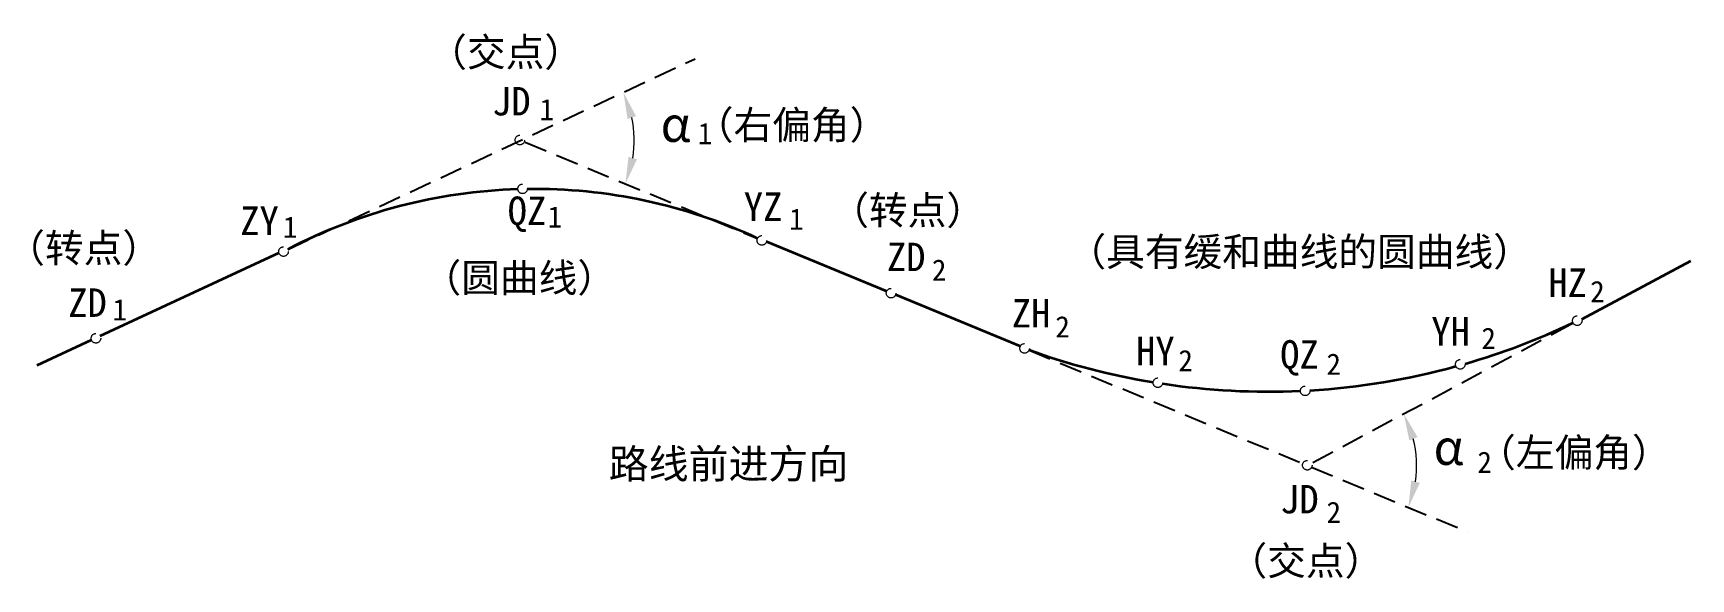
# Model space of a CAD drawing. Header units: millimetres. Extents: x 182 to 2051, y 242 to 857.
import ezdxf

# ---------------------------------------------------------------- set-up
doc = ezdxf.new("R2010")
doc.units = ezdxf.units.MM
doc.linetypes.add('DASHEDX2', pattern=[38.1, 25.4, -12.7])
doc.layers.add('Dash', color=7, linetype='DASHEDX2')
doc.styles.get("Standard").update_dxf_attribs({"font": ''})
doc.styles.get('Standard').set_extended_font_data('SimSun')

msp = doc.modelspace()

# ---------------------------------------------------------------- linework, layer by layer
at = {"lineweight": 35}
for p, q in [((1009.1, 622.3), (1144.7, 566.5)), ((257.7, 515.9), (459.3, 609.5)), ((1928.4, 534.9), (2051.5, 600.6)), ((1154.6, 562.4), (1295.5, 504.4)), ((186.7, 482.9), (248, 511.4))]:
    msp.add_line(p, q, dxfattribs=at)
at = {"lineweight": 30}
msp.add_lwpolyline([(735.7, 317.1, 0, 0, 0), (1171.5, 317.1, 0, 0, 0), (1171.5, 317.1, 15, 0, 0), (1216.3, 317.1, 0, 0, 0)], format="xyseb", dxfattribs=at)
at = {"lineweight": 13}
for centre, radius, start, end in [((732.3, 736.3), 127.6, 350.9659, 11.5849), ((1619.1, 369.9), 123.2, 351.5034, 14.2088)]:
    msp.add_arc(centre, radius, start, end, dxfattribs=at)
at = {"lineweight": 35}
for centre, radius, start, end in [((746.8, 81.4), 600, 91.7259, 117.5532), ((746.8, 81.4), 600, 65.1363, 90.7004), ((1575.1, 1253.2), 800, 286.0913, 295.4278), ((1575.1, 1253.2), 800, 250.2925, 260.6562), ((1575.1, 1253.2), 800, 273.3558, 285.3315), ((1575.1, 1253.2), 800, 261.4257, 272.5866)]:
    msp.add_arc(centre, radius, start, end, dxfattribs=at)
for points in [[(852.5, 760.3), (862, 763.5), (847.8, 790.4)], [(863.1, 714.9), (853.5, 717.6), (850.1, 687.3)], [(1734, 398.3), (1743.3, 402), (1727.8, 428.1)], [(1745.9, 350.4), (1736.2, 353), (1733, 322.8)]]:
    msp.add_solid(points)
at = {"layer": 'Dash', "lineweight": 25}
for p, q in [((469.3, 613.2), (928.7, 828.2)), ((737.2, 734.2), (998.9, 625.6)), ((1625.3, 373.2), (1918.7, 530.5)), ((1305.2, 499.8), (1614, 372.1)), ((1623.9, 367.9), (1800, 295.1))]:
    msp.add_line(p, q, dxfattribs=at)
at = {"layer": 'Dash', "lineweight": 13}
for centre in [(731.1, 736.6), (734.1, 681.6), (1003.9, 623.5), (464.5, 610.9), (1149.6, 564.1), (1923.4, 533.1), (253, 513.2), (1300.2, 501.9), (1791.5, 483.9), (1450.5, 463.2), (1616.6, 454), (1619, 370.2)]:
    msp.add_circle(centre, 5.38, dxfattribs=at)

# ---------------------------------------------------------------- texts
for s, height, p in [('（交点）', 32, (627.7, 819.6)), ('（右偏角）', 32, (928.3, 737.5)), ('α', 40, (889.8, 734.5)), ('（转点）', 32, (1081.1, 641.4)), ('（转点）', 32, (151.9, 598.9)), ('（具有缓和曲线的圆曲线）', 32, (1348.5, 594.7)), ('（圆曲线）', 32, (621.3, 565.3)), ('YH', 32, (1758.8, 505.1)), ('HY', 32, (1425.9, 482.9)), ('路线前进方向', 33, (831.3, 355.3)), ('α', 40, (1761.4, 370.6)), ('（左偏角）', 32, (1810.5, 368.5)), ('（交点）', 32, (1530.1, 246.5))]:
    msp.add_text(s, height=height).set_placement(p)
at = {"layer": 'Dash'}
for s, height, p in [('JD', 32, (699.6, 764.3)), ('1', 24, (753.2, 758.8)), ('1', 24, (931.7, 731.9)), ('QZ', 32, (717.3, 640.9)), ('YZ', 32, (983.5, 645.5)), ('ZY', 32, (415.7, 629.7)), ('1', 24, (762.4, 638)), ('1', 24, (1034.7, 635.5)), ('1', 24, (463.8, 626.4)), ('ZD', 32, (1144.9, 588.9)), ('2', 24, (1195.7, 578.1)), ('HZ', 32, (1890.8, 559.9)), ('ZD', 32, (221.7, 537.4)), ('2', 24, (1938, 553.9)), ('1', 24, (271.8, 533.4)), ('ZH', 32, (1285.7, 525.4)), ('2', 24, (1334.9, 514.2)), ('2', 24, (1815.3, 501.2)), ('QZ', 32, (1588.4, 479.1)), ('2', 24, (1473.6, 476.1)), ('2', 24, (1640.6, 472.1)), ('2', 24, (1810.8, 361.6)), ('JD', 32, (1588.3, 316)), ('2', 24, (1640.7, 305.2))]:
    msp.add_text(s, height=height, dxfattribs=at).set_placement(p)

doc.saveas('drawing.dxf')
